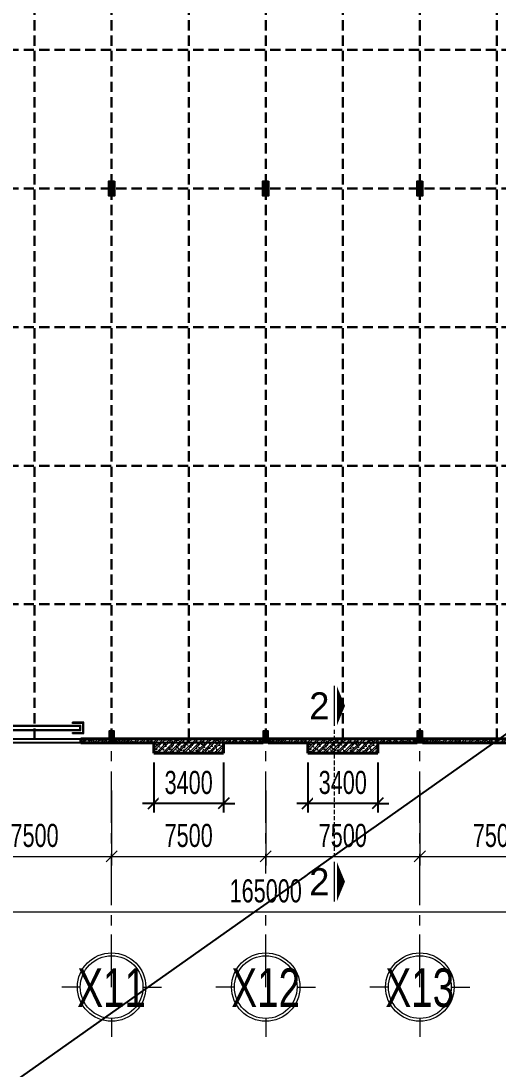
# Model space of a CAD drawing. Header units: inches. Extents: x 541671 to 837720, y 76128 to 1008472.
# Drawn here: x 701497 to 724714, y 240202 to 291248 of the extents above; entities that cross this region are included whole.
import ezdxf
from ezdxf.enums import TextEntityAlignment as Align

# ---------------------------------------------------------------- set-up
doc = ezdxf.new("R2010")
doc.units = ezdxf.units.IN
doc.header["$MEASUREMENT"] = 0
doc.header["$PDMODE"] = 32
doc.header["$PDSIZE"] = -1
for name, pattern in [('CENTER2', [1.125, 0.75, -0.125, 0.125, -0.125]), ('CENTERX2', [4, 2.5, -0.5, 0.5, -0.5]), ('DASHDOT', [1, 0.5, -0.25, 0, -0.25]), ('HIDDEN', [0.375, 0.25, -0.125])]:
    doc.linetypes.add(name, pattern=pattern)
doc.layers.get('0').update_dxf_attribs({"lineweight": 18})
for name, color, linetype in [('7', 7, 'Continuous'), ('BOLTS', 1, 'Continuous'), ('DIM', 1, 'Continuous'), ('Kientruc', 7, 'Continuous')]:
    doc.layers.add(name, color=color, linetype=linetype)
for name, color, linetype, lineweight in [('Block', 7, 'Continuous', 9), ('ISO', 153, 'Continuous', 15), ('KICHTHUOC', 4, 'Continuous', 18), ('LC Hatch', 252, 'Continuous', 9), ('LC ISO', 153, 'Continuous', 13), ('LC Khac', 4, 'Continuous', 9), ('LC MANH DUT', 35, 'HIDDEN', 5), ('LC Net dam 1', 30, 'Continuous', 30), ('LC Net dam2', 6, 'Continuous', 40), ('LC Net truc', 79, 'DASHDOT', 13), ('LC Text1', 3, 'Continuous', 20)]:
    doc.layers.add(name, color=color, linetype=linetype, lineweight=lineweight)
doc.layers.add('KCS_Plotter', color=11, linetype='Continuous', plot=False)
doc.styles.add('LC 1', font='VHAVANB_2.TTF')
doc.styles.add('VNISHX', font='vn_vni.shx', dxfattribs={"width": 0.7})
doc.dimstyles.new('DDC_2', dxfattribs={"dimscale": 10, "dimtxt": 2.5, "dimasz": 1.2, "dimexe": 1, "dimexo": 1, "dimgap": 1, "dimtad": 1, "dimdec": 0, "dimzin": 0, "dimdsep": 46, "dimtxsty": 'VNISHX', "dimblk": 'OBLIQUE', "dimcen": 1, "dimdle": 1, "dimclrd": 8, "dimclre": 8, "dimclrt": 3, "dimaunit": 1, "dimadec": 0, "dimazin": 0, "dimtfac": 1, "dimtdec": 0, "dimtix": 1, "dimtmove": 1, "dimatfit": 3, "dimfxl": 4, "dimtvp": 2.25, "dimtfill": 1, "dimtolj": 1, "dimtzin": 0, "dimarcsym": 0})

# ---------------------------------------------------------------- blocks, each defined once
blk = doc.blocks.new('+MBC')
at = {"color": 3, "ltscale": 10}
for points in [[(-1850, 350), (-1850, 400)], [(-1850, -150), (-1850, -100)]]:
    blk.add_lwpolyline(points, dxfattribs=at)
at = {"layer": 'Block', "color": 3, "ltscale": 10}
for points in [[(-1850, 400), (-2400, 400), (-2400, -150), (-1850, -150)], [(-1850, 350), (-2350, 350), (-2350, -100), (-1850, -100)], [(1850, -150), (2400, -150), (2400, 400), (1850, 400)], [(1850, 350), (1850, 400)], [(1850, -100), (2350, -100), (2350, 350), (1850, 350)], [(1850, -150), (1850, -100)]]:
    blk.add_lwpolyline(points, dxfattribs=at)
at = {"layer": 'Block', "color": 7, "ltscale": 10}
blk.add_lwpolyline([(-2250, 0), (2250, 0), (2250, 250), (-2250, 250)], close=True, dxfattribs=at)
at = {"layer": 'Block', "color": 8, "ltscale": 10}
blk.add_lwpolyline([(-2200, 50), (2200, 50), (2200, 200), (-2200, 200)], close=True, dxfattribs=at)
blk = doc.blocks.new('_Oblique')
at = {"color": 0, "linetype": 'ByBlock', "lineweight": -2}
blk.add_line((-0.5, -0.5), (0.5, 0.5), dxfattribs=at)
blk = doc.blocks.new('*D516')
at = {"layer": 'Defpoints', "color": 0, "ltscale": 10, "transparency": 16777216}
for p in [(-52425, -29183), (-44925, -29183), (-44925, -32838)]:
    blk.add_point(p, dxfattribs=at)
at = {"layer": 'DIM', "color": 8, "linetype": 'Continuous', "lineweight": -2, "ltscale": 10, "transparency": 16777216}
for p, q in [((-52425, -29633), (-52425, -33288)), ((-44925, -29633), (-44925, -33288)), ((-52875, -32838), (-44475, -32838))]:
    blk.add_line(p, q, dxfattribs=at)
at = {"layer": 'DIM', "color": 8, "lineweight": -2, "ltscale": 10, "transparency": 16777216, "xscale": 540, "yscale": 540, "zscale": 540, "rotation": 180}
blk.add_blockref('_Oblique', (-52425, -32838), dxfattribs=at)
at = {"layer": 'DIM', "color": 8, "lineweight": -2, "ltscale": 10, "transparency": 16777216, "xscale": 540, "yscale": 540, "zscale": 540}
blk.add_blockref('_Oblique', (-44925, -32838), dxfattribs=at)
at = {"layer": 'DIM', "color": 3, "ltscale": 10, "transparency": 16777216, "insert": (-48675, -31826), "char_height": 1125, "attachment_point": 5, "style": 'VNISHX', "bg_fill": 3, "box_fill_scale": 1.25, "bg_fill_color": 256, "bg_fill_true_color": 13158600, "bg_fill_transparency": 0}
blk.add_mtext('\\A1;7500', dxfattribs=at)
blk = doc.blocks.new('*D517')
at = {"layer": 'Defpoints', "color": 0, "ltscale": 10, "transparency": 16777216}
for p in [(-44925, -29183), (-37425, -29183), (-37425, -32838)]:
    blk.add_point(p, dxfattribs=at)
at = {"layer": 'DIM', "color": 8, "linetype": 'Continuous', "lineweight": -2, "ltscale": 10, "transparency": 16777216}
for p, q in [((-44925, -29633), (-44925, -33288)), ((-37425, -29633), (-37425, -33288)), ((-45375, -32838), (-36975, -32838))]:
    blk.add_line(p, q, dxfattribs=at)
at = {"layer": 'DIM', "color": 8, "lineweight": -2, "ltscale": 10, "transparency": 16777216, "xscale": 540, "yscale": 540, "zscale": 540, "rotation": 180}
blk.add_blockref('_Oblique', (-44925, -32838), dxfattribs=at)
at = {"layer": 'DIM', "color": 8, "lineweight": -2, "ltscale": 10, "transparency": 16777216, "xscale": 540, "yscale": 540, "zscale": 540}
blk.add_blockref('_Oblique', (-37425, -32838), dxfattribs=at)
at = {"layer": 'DIM', "color": 3, "ltscale": 10, "transparency": 16777216, "insert": (-41175, -31826), "char_height": 1125, "attachment_point": 5, "style": 'VNISHX', "bg_fill": 3, "box_fill_scale": 1.25, "bg_fill_color": 256, "bg_fill_true_color": 13158600, "bg_fill_transparency": 0}
blk.add_mtext('\\A1;7500', dxfattribs=at)
blk = doc.blocks.new('*D518')
at = {"layer": 'Defpoints', "color": 0, "ltscale": 10, "transparency": 16777216}
for p in [(-37425, -29183), (-29925, -29183), (-29925, -32838)]:
    blk.add_point(p, dxfattribs=at)
at = {"layer": 'DIM', "color": 8, "linetype": 'Continuous', "lineweight": -2, "ltscale": 10, "transparency": 16777216}
for p, q in [((-37425, -29633), (-37425, -33288)), ((-29925, -29633), (-29925, -33288)), ((-37875, -32838), (-29475, -32838))]:
    blk.add_line(p, q, dxfattribs=at)
at = {"layer": 'DIM', "color": 8, "lineweight": -2, "ltscale": 10, "transparency": 16777216, "xscale": 540, "yscale": 540, "zscale": 540, "rotation": 180}
blk.add_blockref('_Oblique', (-37425, -32838), dxfattribs=at)
at = {"layer": 'DIM', "color": 8, "lineweight": -2, "ltscale": 10, "transparency": 16777216, "xscale": 540, "yscale": 540, "zscale": 540}
blk.add_blockref('_Oblique', (-29925, -32838), dxfattribs=at)
at = {"layer": 'DIM', "color": 3, "ltscale": 10, "transparency": 16777216, "insert": (-33675, -31826), "char_height": 1125, "attachment_point": 5, "style": 'VNISHX', "bg_fill": 3, "box_fill_scale": 1.25, "bg_fill_color": 256, "bg_fill_true_color": 13158600, "bg_fill_transparency": 0}
blk.add_mtext('\\A1;7500', dxfattribs=at)
blk = doc.blocks.new('*D519')
at = {"layer": 'Defpoints', "color": 0, "ltscale": 10, "transparency": 16777216}
for p in [(-29925, -29183), (-22425, -29183), (-22425, -32838)]:
    blk.add_point(p, dxfattribs=at)
at = {"layer": 'DIM', "color": 8, "linetype": 'Continuous', "lineweight": -2, "ltscale": 10, "transparency": 16777216}
for p, q in [((-29925, -29633), (-29925, -33288)), ((-22425, -29633), (-22425, -33288)), ((-30375, -32838), (-21975, -32838))]:
    blk.add_line(p, q, dxfattribs=at)
at = {"layer": 'DIM', "color": 8, "lineweight": -2, "ltscale": 10, "transparency": 16777216, "xscale": 540, "yscale": 540, "zscale": 540, "rotation": 180}
blk.add_blockref('_Oblique', (-29925, -32838), dxfattribs=at)
at = {"layer": 'DIM', "color": 8, "lineweight": -2, "ltscale": 10, "transparency": 16777216, "xscale": 540, "yscale": 540, "zscale": 540}
blk.add_blockref('_Oblique', (-22425, -32838), dxfattribs=at)
at = {"layer": 'DIM', "color": 3, "ltscale": 10, "transparency": 16777216, "insert": (-26175, -31826), "char_height": 1125, "attachment_point": 5, "style": 'VNISHX', "bg_fill": 3, "box_fill_scale": 1.25, "bg_fill_color": 256, "bg_fill_true_color": 13158600, "bg_fill_transparency": 0}
blk.add_mtext('\\A1;7500', dxfattribs=at)
blk = doc.blocks.new('*D528')
at = {"layer": 'Defpoints', "color": 0, "ltscale": 10, "transparency": 16777216}
for p in [(-119925, -29183), (45075, -29183), (45075, -35538)]:
    blk.add_point(p, dxfattribs=at)
at = {"layer": 'DIM', "color": 8, "linetype": 'Continuous', "lineweight": -2, "ltscale": 10, "transparency": 16777216}
for p, q in [((-119925, -29633), (-119925, -35988)), ((45075, -29633), (45075, -35988)), ((-120375, -35538), (45525, -35538))]:
    blk.add_line(p, q, dxfattribs=at)
at = {"layer": 'DIM', "color": 8, "lineweight": -2, "ltscale": 10, "transparency": 16777216, "xscale": 540, "yscale": 540, "zscale": 540, "rotation": 180}
blk.add_blockref('_Oblique', (-119925, -35538), dxfattribs=at)
at = {"layer": 'DIM', "color": 8, "lineweight": -2, "ltscale": 10, "transparency": 16777216, "xscale": 540, "yscale": 540, "zscale": 540}
blk.add_blockref('_Oblique', (45075, -35538), dxfattribs=at)
at = {"layer": 'DIM', "color": 3, "ltscale": 10, "transparency": 16777216, "insert": (-37425, -34526), "char_height": 1125, "attachment_point": 5, "style": 'VNISHX', "bg_fill": 3, "box_fill_scale": 1.25, "bg_fill_color": 256, "bg_fill_true_color": 13158600, "bg_fill_transparency": 0}
blk.add_mtext('\\A1;165000', dxfattribs=at)
blk = doc.blocks.new('TTRUC')
at = {"layer": 'ISO'}
for p, q in [((0, 6.95), (0, 10.71)), ((-6.37, 0), (-10.13, 0)), ((6.37, 0), (10.13, 0)), ((0, -6.37), (0, -10.13))]:
    blk.add_line(p, q, dxfattribs=at)
blk.add_circle((0, 0), 6.37, dxfattribs=at)
at = {"layer": 'KICHTHUOC'}
blk.add_circle((0, 0), 6.95, dxfattribs=at)
blk = doc.blocks.new('*U465')
at = {"color": 8, "linetype": 'CENTER2'}
for p, q in [((-26, 0), (26, 0)), ((0, -26), (0, 26))]:
    blk.add_line(p, q, dxfattribs=at)
at = {"color": 0}
blk.add_circle((0, 0), 16, dxfattribs=at)
blk = doc.blocks.new('C2')
at = {"layer": '7', "color": 30, "ltscale": 10}
blk.add_lwpolyline([(135, 360), (135, -360), (-135, -360), (-135, 360)], close=True, dxfattribs=at)
at = {"layer": '7', "color": 3, "ltscale": 10}
for points in [[(-5, -5), (-135, -5), (-135, 5), (-5, 5)], [(-5, 250), (-5, 360), (5, 360), (5, 250)], [(5, -5), (135, -5), (135, 5), (5, 5)], [(-5, -250), (-5, -360), (5, -360), (5, -250)]]:
    blk.add_lwpolyline(points, close=True, dxfattribs=at)
at = {"layer": '7', "color": 7, "ltscale": 10}
blk.add_lwpolyline([(125, 250), (-125, 250), (-125, 234), (-5, 234), (-5, -234), (-125, -234), (-125, -250), (125, -250), (125, -234), (5, -234), (5, 234), (125, 234)], close=True, dxfattribs=at)
at = {"layer": 'BOLTS', "ltscale": 10, "yscale": 0.9090909090909087, "zscale": 0.9090909090909087}
for p, xscale, rotation in [((-75, 310), 0.9090909090909087, 270), ((-75, 190), 0.9090909090909087, 270), ((-75, 90), 0.9090909090909087, 270), ((75, 310), -0.9090909090909087, 90), ((75, 190), -0.9090909090909087, 90), ((75, 90), -0.9090909090909087, 90), ((-75, -90), -0.9090909090909087, 270), ((-75, -190), -0.9090909090909087, 270), ((-75, -310), -0.9090909090909087, 270), ((75, -90), 0.9090909090909087, 90), ((75, -190), 0.9090909090909087, 90), ((75, -310), 0.9090909090909087, 90)]:
    blk.add_blockref('*U465', p, dxfattribs=dict(at, xscale=xscale, rotation=rotation))
blk = doc.blocks.new('C1')
at = {"layer": 'Block', "ltscale": 15}
h = blk.add_hatch(dxfattribs=at)
h.set_pattern_fill('BT-01', color=8, scale=3.125, angle=90, style=0, pattern_type=2)
h.set_pattern_definition([(140, (-11307.489, 12654.125), (1.961004, 22.41438), [2.34375, -25.78125]), (85, (-11307.489, 12654.125), (-23.506004, -4.33598), [1.875, -20.625]), (190.4514, (-11307.325, 12655.993), (-21.544986, 18.078418), [1.99188, -21.91069]), (136.1842, (-11313.739, 12654.125), (5.17247, 33.351283), [3.515625, -38.671875]), (186.6356, (-11313.307, 12656.904), (-30.441183, 29.20821), [2.98782, -32.86603]), (81.1842, (-11313.74, 12654.125), (-30.441206, 29.208186), [2.8125, -30.9375]), (111, (-11312.176, 12657.25), (12.58184, 18.653345), [2.34375, -25.78125]), (56, (-11312.176, 12657.25), (-22.66094, 7.603604), [1.875, -20.625]), (161.4514, (-11311.128, 12658.804), (-10.079078, 26.256957), [1.99188, -21.91069]), (127.5, (-11307.4885, 12654.125), (-10.402933, 0.3799955), [0, -20.375, 0, -20.9375, 0, -20.703125]), (97.5, (-11307.489, 12654.125), (-12.325366, 8.220923), [0, -11.9375, 0, -19.90625, 0, -7.890625]), (57.5, (-11307.4885, 12647.156), (0.7048397, 16.681951), [0, -7.8125, 0, -24.375, 0, -32.34375]), (47.5, (-11307.489, 12644.031), (-3.128281, 18.224568), [0, -10.15625, 0, -16.1875, 0, -22.96875]), (135, (-11307.489, 12654.125), (-9.391262, -9.391262), []), (135, (-11311.317, 12654.125), (-9.391262, -9.391262), [])])
h.paths.add_polyline_path([(-31.25, 0), (-31.25, 62.5), (31.25, 62.5), (31.25, 0)])
at = {"layer": '7', "color": 30, "ltscale": 10}
blk.add_lwpolyline([(-27.5, 66.25), (-27.5, 146.25), (27.5, 146.25), (27.5, 66.25)], close=True, dxfattribs=at)
at = {"layer": '7', "color": 7, "ltscale": 10}
blk.add_lwpolyline([(-25, 68.75), (25, 68.75), (25, 71.75), (1, 71.75), (1, 140.75), (25, 140.75), (25, 143.75), (-25, 143.75), (-25, 140.75), (-1, 140.75), (-1, 71.75), (-25, 71.75)], close=True, dxfattribs=at)
at = {"layer": 'Block', "color": 7, "ltscale": 15}
blk.add_lwpolyline([(-31.25, 0), (-31.25, 62.5), (31.25, 62.5), (31.25, 0)], close=True, dxfattribs=at)
at = {"layer": 'BOLTS', "ltscale": 10, "yscale": 0.2272727272727272, "zscale": 0.2272727272727272}
for p, xscale, rotation in [((-15, 121.25), 0.2272727272727272, 270), ((-15, 91.25), -0.2272727272727272, 270), ((15, 121.25), -0.2272727272727272, 90), ((15, 91.25), 0.2272727272727272, 90)]:
    blk.add_blockref('*U465', p, dxfattribs=dict(at, xscale=xscale, rotation=rotation))
blk = doc.blocks.new('*D475')
at = {"layer": 'Defpoints', "color": 0, "ltscale": 50, "transparency": 16777216}
for p in [(707958, 255588), (711358, 255588)]:
    blk.add_point(p, dxfattribs=at)
at = {"layer": 'DIM', "color": 8, "linetype": 'Continuous', "lineweight": -2, "ltscale": 50, "transparency": 16777216}
for p, q in [((707958, 255138), (707958, 252691)), ((711358, 255138), (711358, 252691)), ((707958, 253141), (707418, 253141)), ((711358, 253141), (707958, 253141)), ((711358, 253141), (711898, 253141))]:
    blk.add_line(p, q, dxfattribs=at)
at = {"layer": 'DIM', "color": 8, "lineweight": -2, "ltscale": 50, "transparency": 16777216, "xscale": 540, "yscale": 540, "zscale": 540}
blk.add_blockref('_Oblique', (707958, 253141), dxfattribs=at)
at = {"layer": 'DIM', "color": 8, "lineweight": -2, "ltscale": 50, "transparency": 16777216, "xscale": 540, "yscale": 540, "zscale": 540, "rotation": 180}
blk.add_blockref('_Oblique', (711358, 253141), dxfattribs=at)
at = {"layer": 'DIM', "color": 3, "ltscale": 50, "transparency": 16777216, "insert": (709658, 254153), "char_height": 1125, "attachment_point": 5, "style": 'VNISHX', "bg_fill": 3, "box_fill_scale": 1.25, "bg_fill_color": 256, "bg_fill_true_color": 13158600, "bg_fill_transparency": 0}
blk.add_mtext('\\A1;3400', dxfattribs=at)
at = {"layer": 'Defpoints', "color": 0, "ltscale": 50, "transparency": 16777216}
blk.add_point((707958, 253141), dxfattribs=at)
blk = doc.blocks.new('*D476')
at = {"layer": 'Defpoints', "color": 0, "ltscale": 50, "transparency": 16777216}
for p in [(715458, 255588), (718858, 255588)]:
    blk.add_point(p, dxfattribs=at)
at = {"layer": 'DIM', "color": 8, "linetype": 'Continuous', "lineweight": -2, "ltscale": 50, "transparency": 16777216}
for p, q in [((715458, 255138), (715458, 252691)), ((718858, 255138), (718858, 252691)), ((715458, 253141), (714918, 253141)), ((718858, 253141), (715458, 253141)), ((718858, 253141), (719398, 253141))]:
    blk.add_line(p, q, dxfattribs=at)
at = {"layer": 'DIM', "color": 8, "lineweight": -2, "ltscale": 50, "transparency": 16777216, "xscale": 540, "yscale": 540, "zscale": 540}
blk.add_blockref('_Oblique', (715458, 253141), dxfattribs=at)
at = {"layer": 'DIM', "color": 8, "lineweight": -2, "ltscale": 50, "transparency": 16777216, "xscale": 540, "yscale": 540, "zscale": 540, "rotation": 180}
blk.add_blockref('_Oblique', (718858, 253141), dxfattribs=at)
at = {"layer": 'DIM', "color": 3, "ltscale": 50, "transparency": 16777216, "insert": (717158, 254153), "char_height": 1125, "attachment_point": 5, "style": 'VNISHX', "bg_fill": 3, "box_fill_scale": 1.25, "bg_fill_color": 256, "bg_fill_true_color": 13158600, "bg_fill_transparency": 0}
blk.add_mtext('\\A1;3400', dxfattribs=at)
at = {"layer": 'Defpoints', "color": 0, "ltscale": 50, "transparency": 16777216}
blk.add_point((715458, 253141), dxfattribs=at)
blk = doc.blocks.new('*U482')
at = {"layer": 'LC Khac', "color": 1, "ltscale": 2}
for p, q in [((0, 485), (0, 0)), ((0, -1655), (0, -2141))]:
    blk.add_line(p, q, dxfattribs=at)
for points in [[(134, 243, 0, 471, 0), (37, 243, 275, 275, 0)], [(134, -1898, 0, 471, 0), (37, -1898, 275, 275, 0)]]:
    blk.add_lwpolyline(points, format="xyseb", dxfattribs=at)
at = {"layer": 'LC MANH DUT', "ltscale": 200}
blk.add_line((0, -49), (0, -1611), dxfattribs=at)
at = {"ltscale": 2, "style": 'LC 1'}
for p in [(-179, 243), (-179, -1898)]:
    blk.add_attdef('LC', text='', height=330, dxfattribs=at).set_placement(p, align=Align.MIDDLE_CENTER)
blk = doc.blocks.new('thepmong')
at = {"layer": 'Kientruc', "color": 4, "ltscale": 10}
for points in [[(-119925, -27310), (-119925, 26690), (45075, 26690), (45075, -27310), (-119925, -27310)], [(-119725, -27110), (44875, -27110), (44875, 26490), (-119725, 26490), (-119725, -27110)]]:
    blk.add_lwpolyline(points, dxfattribs=at)
at = {"layer": 'LC Net truc', "linetype": 'CENTERX2', "ltscale": 1000}
for p, q in [((-134525, -27310), (50475, -27310)), ((-44925, -39210), (-44925, -27310)), ((-37425, -39210), (-37425, -27310)), ((-29925, -39210), (-29925, -27310))]:
    blk.add_line(p, q, dxfattribs=at)
at = {"layer": '7', "color": 7}
for p in [(-44925, -310), (-37425, -310), (-29925, -310)]:
    blk.add_blockref('C2', p, dxfattribs=at)
at = {"layer": '7', "color": 7, "xscale": 4, "yscale": 4, "zscale": 4}
for p in [(-44925, -27310), (-37425, -27310), (-29925, -27310)]:
    blk.add_blockref('C1', p, dxfattribs=at)
at = {"layer": 'Block', "color": 3, "ltscale": 10}
blk.add_blockref('+MBC', (-48675, -26710), dxfattribs=at)
at = {"layer": 'LC ISO', "xscale": 239.5286285934419, "yscale": 239.5286285934419, "zscale": 239.5286285934419}
for p in [(-44925, -39205.8), (-37425, -39205.8), (-29925, -39205.8)]:
    blk.add_blockref('TTRUC', p, dxfattribs=at)
at = {"layer": 'LC Text1', "ltscale": 0.2, "style": 'LC 1', "width": 0.75}
for s, p in [('x12', (-37425, -40731.6)), ('x13', (-29925, -40731.6)), ('x11', (-44925, -40731.6))]:
    blk.add_text(s, height=1875.51, dxfattribs=at).set_placement(p, align=Align.BOTTOM_CENTER)
at = {"layer": 'DIM', "color": 4, "ltscale": 10}
dim = blk.add_linear_dim(base=(-44925, -32838.5), p1=(-52425, -29182.6), p2=(-44925, -29182.6), dimstyle='DDC_2', override={"dimscale": 450, "dimfxl": 650, "dimfxlon": 1, "dimarcsym": 2}, dxfattribs=at)
dim.commit()
dim.dimension.update_dxf_attribs({"geometry": '*D516', "text_midpoint": (-48675, -31826)})
dim = blk.add_linear_dim(base=(-37425, -32838.5), p1=(-44925, -29182.6), p2=(-37425, -29182.6), dimstyle='DDC_2', override={"dimscale": 450, "dimfxl": 650, "dimfxlon": 1, "dimarcsym": 2}, dxfattribs=at)
dim.commit()
dim.dimension.update_dxf_attribs({"geometry": '*D517', "text_midpoint": (-41175, -31826)})
dim = blk.add_linear_dim(base=(-29925, -32838.5), p1=(-37425, -29182.6), p2=(-29925, -29182.6), dimstyle='DDC_2', override={"dimscale": 450, "dimfxl": 650, "dimfxlon": 1, "dimarcsym": 2}, dxfattribs=at)
dim.commit()
dim.dimension.update_dxf_attribs({"geometry": '*D518', "text_midpoint": (-33675, -31826)})
dim = blk.add_linear_dim(base=(-22425, -32838.5), p1=(-29925, -29182.6), p2=(-22425, -29182.6), dimstyle='DDC_2', override={"dimscale": 450, "dimfxl": 650, "dimfxlon": 1, "dimarcsym": 2}, dxfattribs=at)
dim.commit()
dim.dimension.update_dxf_attribs({"geometry": '*D519', "text_midpoint": (-26175, -31826)})
dim = blk.add_linear_dim(base=(45075, -35538.5), p1=(-119925, -29182.6), p2=(45075, -29182.6), dimstyle='DDC_2', override={"dimscale": 450, "dimfxl": 650, "dimfxlon": 1, "dimarcsym": 2}, dxfattribs=at)
dim.commit()
dim.dimension.update_dxf_attribs({"geometry": '*D528', "text_midpoint": (-37425, -34526)})

msp = doc.modelspace()

# ---------------------------------------------------------------- block references
at = {"layer": 'LC ISO'}
msp.add_blockref('thepmong', (750833.3, 283398.4), dxfattribs=at)

# ---------------------------------------------------------------- next in the draw order: hatches: boundary and pattern name
at = {"layer": 'LC Hatch', "ltscale": 50}
h = msp.add_hatch(dxfattribs=at)
h.set_pattern_fill('BTCT', color=256, scale=60)
h.set_pattern_definition([(50, (55082.5, 196369.2), (430.35611, -37.65128), [45, -495]), (355, (55082.5, 196369.2), (-83.2508, 451.31528), [36, -396]), (100.4514, (55118.37, 196366.06), (347.10563, 413.66373), [38.2441, -420.68527]), (46.1842, (55082.5, 196489.2), (640.34463, -99.3114), [67.5, -742.5]), (96.6356, (55135.9, 196480.9), (560.7976, 584.4707), [57.3662, -631.0278]), (351.1842, (55082.5, 196489.2), (560.7972, 584.47116), [54, -594]), (21, (55142.5, 196459.2), (358.14423, -241.57133), [45, -495]), (326, (55142.5, 196459.2), (145.9892, 435.09003), [36, -396]), (71.4514, (55172.36, 196439.06), (504.13358, 193.5183), [38.2441, -420.68527]), (37.5, (55082.51, 196369.2), (7.295913, 199.736312), [0, -391.2, 0, -402, 0, -397.5]), (7.5, (55082.51, 196369.2), (157.84172, 236.64703), [0, -229.2, 0, -382.2, 0, -151.5]), (327.5, (54948.71, 196369.2), (320.29346, -13.532923), [0, -150, 0, -468, 0, -621]), (317.5, (54888.7, 196369.2), (349.9117, 60.06299), [0, -195, 0, -310.8, 0, -441]), (45, (55082.51, 196369.2), (-159.099026, 159.099026), []), (45, (55188.58, 196369.2), (-159.099026, 159.099026), [])])
h.paths.add_polyline_path([(711358.3, 256088.4), (713283.3, 256088.4), (713283.3, 256288.4), (704408.3, 256288.4), (704408.3, 256088.4), (707958.3, 256088.4), (707958.3, 255588.4), (711358.3, 255588.4)])
h = msp.add_hatch(dxfattribs=at)
h.set_pattern_fill('BTCT', color=256, scale=60)
h.set_pattern_definition([(50, (62582.5, 196369.2), (430.35611, -37.65128), [45, -495]), (355, (62582.5, 196369.2), (-83.2508, 451.31528), [36, -396]), (100.4514, (62618.37, 196366.06), (347.10563, 413.66373), [38.2441, -420.68527]), (46.1842, (62582.5, 196489.2), (640.34463, -99.3114), [67.5, -742.5]), (96.6356, (62635.9, 196480.9), (560.7976, 584.4707), [57.3662, -631.0278]), (351.1842, (62582.5, 196489.2), (560.7972, 584.47116), [54, -594]), (21, (62642.5, 196459.2), (358.14423, -241.57133), [45, -495]), (326, (62642.5, 196459.2), (145.9892, 435.09003), [36, -396]), (71.4514, (62672.36, 196439.06), (504.13358, 193.5183), [38.2441, -420.68527]), (37.5, (62582.51, 196369.2), (7.295913, 199.736312), [0, -391.2, 0, -402, 0, -397.5]), (7.5, (62582.51, 196369.2), (157.84172, 236.64703), [0, -229.2, 0, -382.2, 0, -151.5]), (327.5, (62448.71, 196369.2), (320.29346, -13.532923), [0, -150, 0, -468, 0, -621]), (317.5, (62388.7, 196369.2), (349.9117, 60.06299), [0, -195, 0, -310.8, 0, -441]), (45, (62582.51, 196369.2), (-159.099026, 159.099026), []), (45, (62688.58, 196369.2), (-159.099026, 159.099026), [])])
h.paths.add_polyline_path([(718858.3, 256088.4), (720783.3, 256088.4), (720783.3, 256288.4), (713533.3, 256288.4), (713533.3, 256088.4), (715458.3, 256088.4), (715458.3, 255588.4), (718858.3, 255588.4)])
h = msp.add_hatch(dxfattribs=at)
h.set_pattern_fill('BTCT', color=256, scale=60)
h.set_pattern_definition([(50, (70082.5, 196369.2), (430.35611, -37.65128), [45, -495]), (355, (70082.5, 196369.2), (-83.2508, 451.31528), [36, -396]), (100.4514, (70118.37, 196366.06), (347.10563, 413.66373), [38.2441, -420.68527]), (46.1842, (70082.5, 196489.2), (640.34463, -99.3114), [67.5, -742.5]), (96.6356, (70135.9, 196480.9), (560.7976, 584.4707), [57.3662, -631.0278]), (351.1842, (70082.5, 196489.2), (560.7972, 584.47116), [54, -594]), (21, (70142.5, 196459.2), (358.14423, -241.57133), [45, -495]), (326, (70142.5, 196459.2), (145.9892, 435.09003), [36, -396]), (71.4514, (70172.36, 196439.06), (504.13358, 193.5183), [38.2441, -420.68527]), (37.5, (70082.51, 196369.2), (7.295913, 199.736312), [0, -391.2, 0, -402, 0, -397.5]), (7.5, (70082.51, 196369.2), (157.84172, 236.64703), [0, -229.2, 0, -382.2, 0, -151.5]), (327.5, (69948.71, 196369.2), (320.29346, -13.532923), [0, -150, 0, -468, 0, -621]), (317.5, (69888.7, 196369.2), (349.9117, 60.06299), [0, -195, 0, -310.8, 0, -441]), (45, (70082.51, 196369.2), (-159.099026, 159.099026), []), (45, (70188.58, 196369.2), (-159.099026, 159.099026), [])])
h.paths.add_polyline_path([(726358.3, 256088.4), (728283.3, 256088.4), (728283.3, 256288.4), (721033.3, 256288.4), (721033.3, 256088.4), (722958.3, 256088.4), (723020.8, 256088.4), (726420.8, 256088.4)])

# ---------------------------------------------------------------- next in the draw order: linework, layer by layer
at = {"layer": 'LC Net dam 1', "linetype": 'HIDDEN', "ltscale": 2000}
for p, q in [((702158.3, 256288.4), (702158.3, 309888.4)), ((709658.3, 256288.4), (709658.3, 309888.4)), ((717158.3, 256288.4), (717158.3, 309888.4)), ((724658.3, 256288.4), (724658.3, 309888.4)), ((705908.3, 256288.4), (705908.3, 309503.4)), ((713408.3, 256288.4), (713408.3, 309503.4)), ((720908.3, 256288.4), (720908.3, 309503.4)), ((631128.3, 289838.4), (795223.3, 289838.4)), ((631128.3, 283088.4), (795223.3, 283088.4)), ((631128.3, 276338.4), (795223.3, 276338.4)), ((631128.3, 269588.4), (795223.3, 269588.4)), ((631128.3, 262838.4), (795223.3, 262838.4))]:
    msp.add_line(p, q, dxfattribs=at)
at = {"layer": 'LC Net dam2'}
for p, q in [((713283.3, 256288.4), (704408.3, 256288.4)), ((704408.3, 256288.4), (704408.3, 256088.4)), ((713283.3, 256288.4), (713283.3, 256088.4)), ((720783.3, 256288.4), (713533.3, 256288.4)), ((713533.3, 256288.4), (713533.3, 256088.4)), ((720783.3, 256288.4), (720783.3, 256088.4)), ((728283.3, 256288.4), (721033.3, 256288.4)), ((721033.3, 256288.4), (721033.3, 256088.4)), ((707958.3, 256088.4), (704408.3, 256088.4)), ((707958.3, 255588.4), (707958.3, 256088.4)), ((713283.3, 256088.4), (711358.3, 256088.4)), ((711358.3, 255588.4), (711358.3, 256088.4)), ((715458.3, 256088.4), (713533.3, 256088.4)), ((715458.3, 255588.4), (715458.3, 256088.4)), ((720783.3, 256088.4), (718858.3, 256088.4)), ((718858.3, 255588.4), (718858.3, 256088.4)), ((728283.3, 256088.4), (721033.3, 256088.4)), ((711358.3, 255588.4), (707958.3, 255588.4)), ((718858.3, 255588.4), (715458.3, 255588.4))]:
    msp.add_line(p, q, dxfattribs=at)

# ---------------------------------------------------------------- next in the draw order: dimensions: what is measured, and where the dimension line sits
at = {"layer": 'DIM', "ltscale": 50}
for base, p1, p2, picture, middle in [((707958.3, 253140.7), (711358.3, 255588.4), (707958.3, 255588.4), '*D475', (709658.3, 254153.2)), ((715458.3, 253140.7), (718858.3, 255588.4), (715458.3, 255588.4), '*D476', (717158.3, 254153.2))]:
    dim = msp.add_linear_dim(base=base, p1=p1, p2=p2, dimstyle='DDC_2', override={"dimscale": 450, "dimlfac": 1, "dimfxl": 650, "dimfxlon": 1, "dimarcsym": 2}, dxfattribs=at)
    dim.commit()
    dim.dimension.update_dxf_attribs({"geometry": picture, "text_midpoint": middle})

# ---------------------------------------------------------------- next in the draw order: linework, layer by layer
at = {"layer": 'KCS_Plotter', "ltscale": 50}
msp.add_line((604872, 171496), (837720, 336152.8), dxfattribs=at)

# ---------------------------------------------------------------- next in the draw order: block references
ref = msp.add_blockref('*U482', (716731.3, 256918.2), dxfattribs=dict(xscale=4, yscale=4, zscale=4))
ref.add_attrib('LC', '2', dxfattribs={"ltscale": 2, "height": 1320, "style": 'LC 1'}).set_placement((716017.1, 249325.9), align=Align.MIDDLE_CENTER)
ref.add_attrib('LC', '2', dxfattribs={"ltscale": 2, "height": 1320, "style": 'LC 1'}).set_placement((716017.1, 257889.1), align=Align.MIDDLE_CENTER)

doc.saveas('drawing.dxf')
